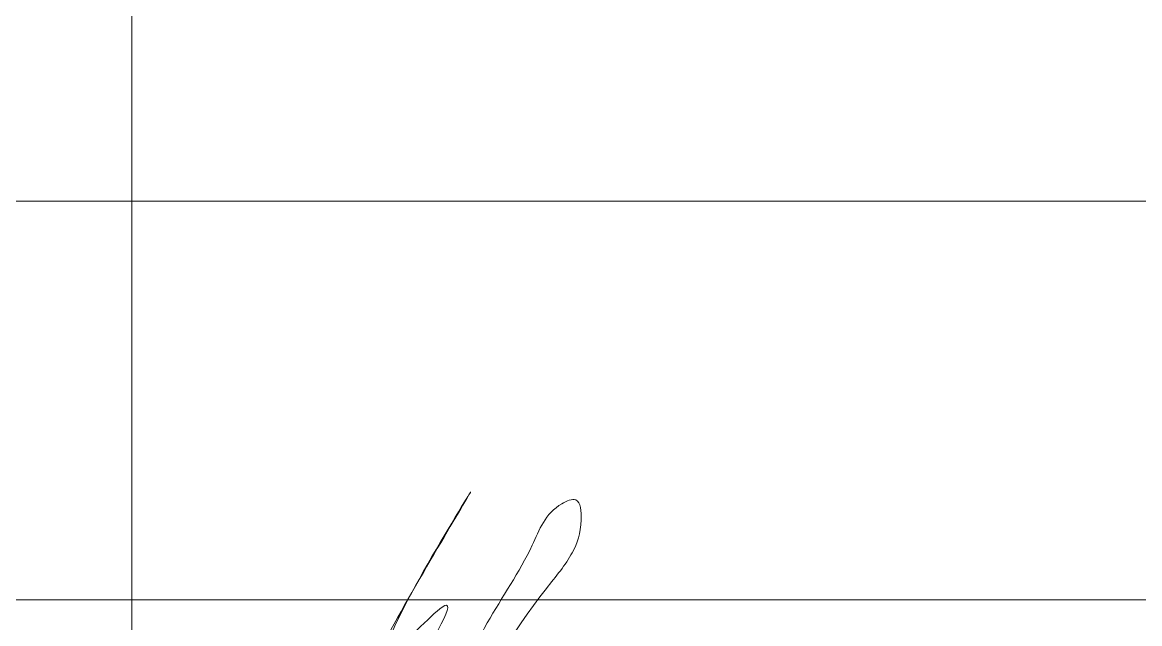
# Model space of a CAD drawing. Header units: metres. Extents: x 0 to 61, y 0.1 to 27.3.
# Drawn here: x 46.363 to 47.762, y 1.97 to 2.724 of the extents above; entities that cross this region are included whole.
import ezdxf

# ---------------------------------------------------------------- set-up
doc = ezdxf.new("R2010")
doc.units = ezdxf.units.M
doc.header["$MEASUREMENT"] = 0
doc.layers.add('Level 63', color=7, linetype='Continuous', lineweight=0)

msp = doc.modelspace()

# ---------------------------------------------------------------- linework, layer by layer
at = {"color": 5, "linetype": 'Continuous', "lineweight": 0}
msp.add_open_spline([(46.5104999, 1.49924661), (46.5484814, 1.57672463), (46.6008832, 1.68361846), (46.63646989, 1.81181691), (46.64737573, 1.88039491), (46.60750191, 1.92032177), (46.54229228, 1.9136286), (46.47759686, 1.87140406), (46.42985974, 1.81327948), (46.40595366, 1.74991778), (46.40913134, 1.68938856), (46.42545391, 1.62161652), (46.46341176, 1.56439208), (46.52256133, 1.53204782), (46.58874526, 1.51884262), (46.65372317, 1.54234917), (46.71089947, 1.56534842), (46.78067534, 1.61833244), (46.82430574, 1.72949108), (46.88897132, 1.85090938), (46.93967929, 1.97005756), (46.99800505, 2.05208794), (47.01938352, 2.11380934), (47.06167647, 2.13116788), (47.06434628, 2.09070657), (47.05282615, 2.05499986), (46.93813485, 1.92048471), (46.85795733, 1.72278916), (46.79597444, 1.56485513), (46.72462962, 1.49831882), (46.70874804, 1.53537354), (46.69963406, 1.57311303), (46.68881217, 1.64990004), (46.74442854, 1.79475011), (46.78955639, 1.91192166), (47.01208141, 2.28012574), (46.74539579, 1.842029), (46.98436897, 2.09916803), (46.66317046, 1.62346138), (46.84395487, 1.89488531), (46.92095608, 1.94912374), (47.00195687, 1.93327098), (47.02262713, 1.85349175), (47.03165756, 1.72706326), (46.99817697, 1.56302573), (46.87959752, 1.48617535), (46.79442185, 1.44681703), (46.71306752, 1.44602352), (46.64157596, 1.46389704), (46.6167771, 1.50986244), (46.61202015, 1.55170455), (46.62343911, 1.62342238), (46.74993987, 1.61460486), (46.96677528, 1.92873806), (46.65949693, 1.47764721), (46.85775164, 1.61604241), (46.93662527, 1.65770745), (46.99540552, 1.86795519), (46.73900261, 1.44436138), (46.98494436, 1.6414412), (47.10081059, 1.89634638), (46.8191464, 1.42679936), (47.08020946, 1.6370469), (47.20214781, 1.8841158), (46.91149564, 1.45611476), (47.18887295, 1.63392898), (47.31053735, 1.88789708), (47.03826346, 1.43422307), (47.29923839, 1.64867937), (47.41001467, 1.87344295), (47.13337931, 1.38932499), (47.42571686, 1.67134826), (47.49089642, 1.83762404), (47.20659727, 1.34928416), (47.581654, 1.69650582), (47.63571308, 1.90206798), (47.31833763, 1.34088487), (47.7110183, 1.69892527), (47.70693863, 1.92589223), (47.46640605, 1.33671885), (48.06285978, 1.98300532), (48.17812889, 2.15795078), (48.7239654, 3.33669526), (47.04374394, 0.03897899), (47.57630102, 1.37225741), (47.72719428, 1.52384115), (48.00477446, 1.85893208), (47.88490463, 1.59099598), (47.42343323, 1.67452211), (47.82743722, 1.68449486), (48.07812403, 1.690683)], degree=3, knots=[0, 0, 0, 0, 0.2562803004, 0.353581312, 0.4067852274, 0.4509473487, 0.5002276184, 0.5895393988, 0.6782425468, 0.7211385678, 0.7897551708, 0.8556216145, 0.9299129522, 0.9867957625, 1.0544819228, 1.1249347001, 1.1891749501, 1.2398657854, 1.3825933375, 1.5339039808, 1.6567075615, 1.7691664286, 1.8332414079, 1.851218006, 1.8770796622, 1.9196269247, 1.9749905349, 2.3900915795, 2.5116275802, 2.5641829799, 2.588529776, 2.6103725408, 2.6862141917, 2.814194141, 3.0416079756, 3.2381323021, 3.4580226679, 3.5421508965, 3.7996953349, 3.9645807325, 4.0502260318, 4.1084560221, 4.1742861716, 4.2715289486, 4.505320374, 4.6141143734, 4.6840662553, 4.7833421699, 4.8580472534, 4.8830769891, 4.9342525301, 4.9874475972, 5.0680312777, 5.2733136203, 5.5282089024, 5.5968653695, 5.8149898961, 5.8618143381, 6.1121489939, 6.2791156458, 6.4197552739, 6.6806654249, 6.8867770651, 7.007329578, 7.257369268, 7.4544233067, 7.5842980085, 7.8300399198, 8.0479562932, 8.1439017789, 8.3831996098, 8.6587396861, 8.6718904569, 8.8879425913, 9.2212961778, 9.2315937896, 9.5021829672, 9.8202573701, 9.8492024353, 10.1200339613, 10.4951518524, 11.0964018751, 11.4167375307, 13.3717374792, 13.8409255782, 14.2082802929, 14.4248558544, 14.5360907922, 14.8080890705, 15.2528296976, 15.2528296976, 15.2528296976, 15.2528296976], dxfattribs=at)
at = {"layer": 'Level 63', "color": 7, "linetype": 'Continuous', "lineweight": 13}
msp.add_line((46.4999691, 5.99999116), (46.4999691, 0.49999116), dxfattribs=at)
at = {"layer": 'Level 63', "color": 7, "linetype": 'Continuous', "lineweight": 0}
for p, q in [((42.4999691, 2.49999116), (48.9999691, 2.49999116)), ((42.4999691, 1.99999116), (48.9999691, 1.99999116))]:
    msp.add_line(p, q, dxfattribs=at)

doc.saveas('drawing.dxf')
